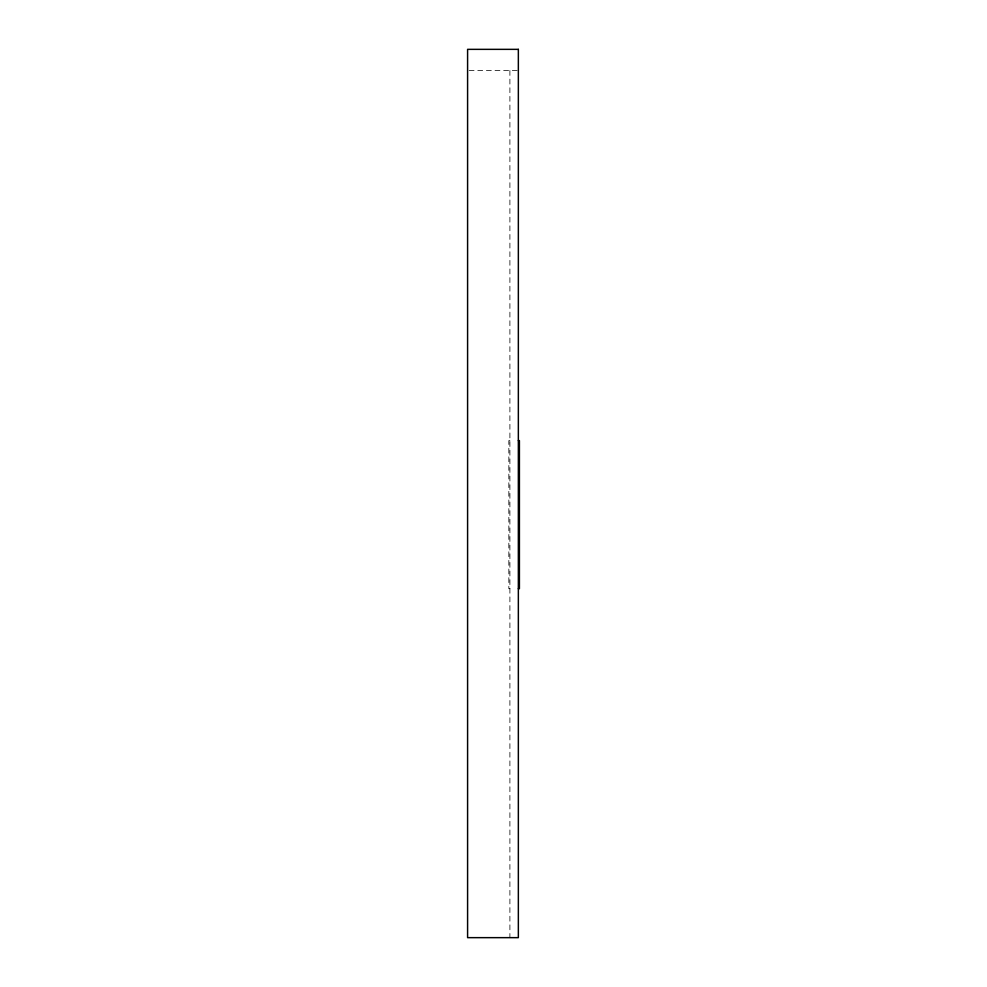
<?xml version="1.0" encoding="UTF-8"?>
<svg xmlns="http://www.w3.org/2000/svg" width="987" height="987" viewBox="0 0 987 987"><rect width="100%" height="100%" fill="white"/><g stroke="black" fill="none" stroke-linecap="round" stroke-linejoin="round"><path stroke-width="0.74" stroke-dasharray="4.93 3.7" d="M469.133 70.496L518.348 70.496M509.897 440.621L508.836 440.621L508.836 588.671L509.897 588.671M509.897 70.496L509.897 937.65"/><path stroke-width="1.48" d="M518.348 440.621L519.409 440.621L519.409 588.671L518.348 588.671M518.348 49.35L467.591 49.35L467.591 937.65L518.348 937.65L518.348 49.35"/></g></svg>
